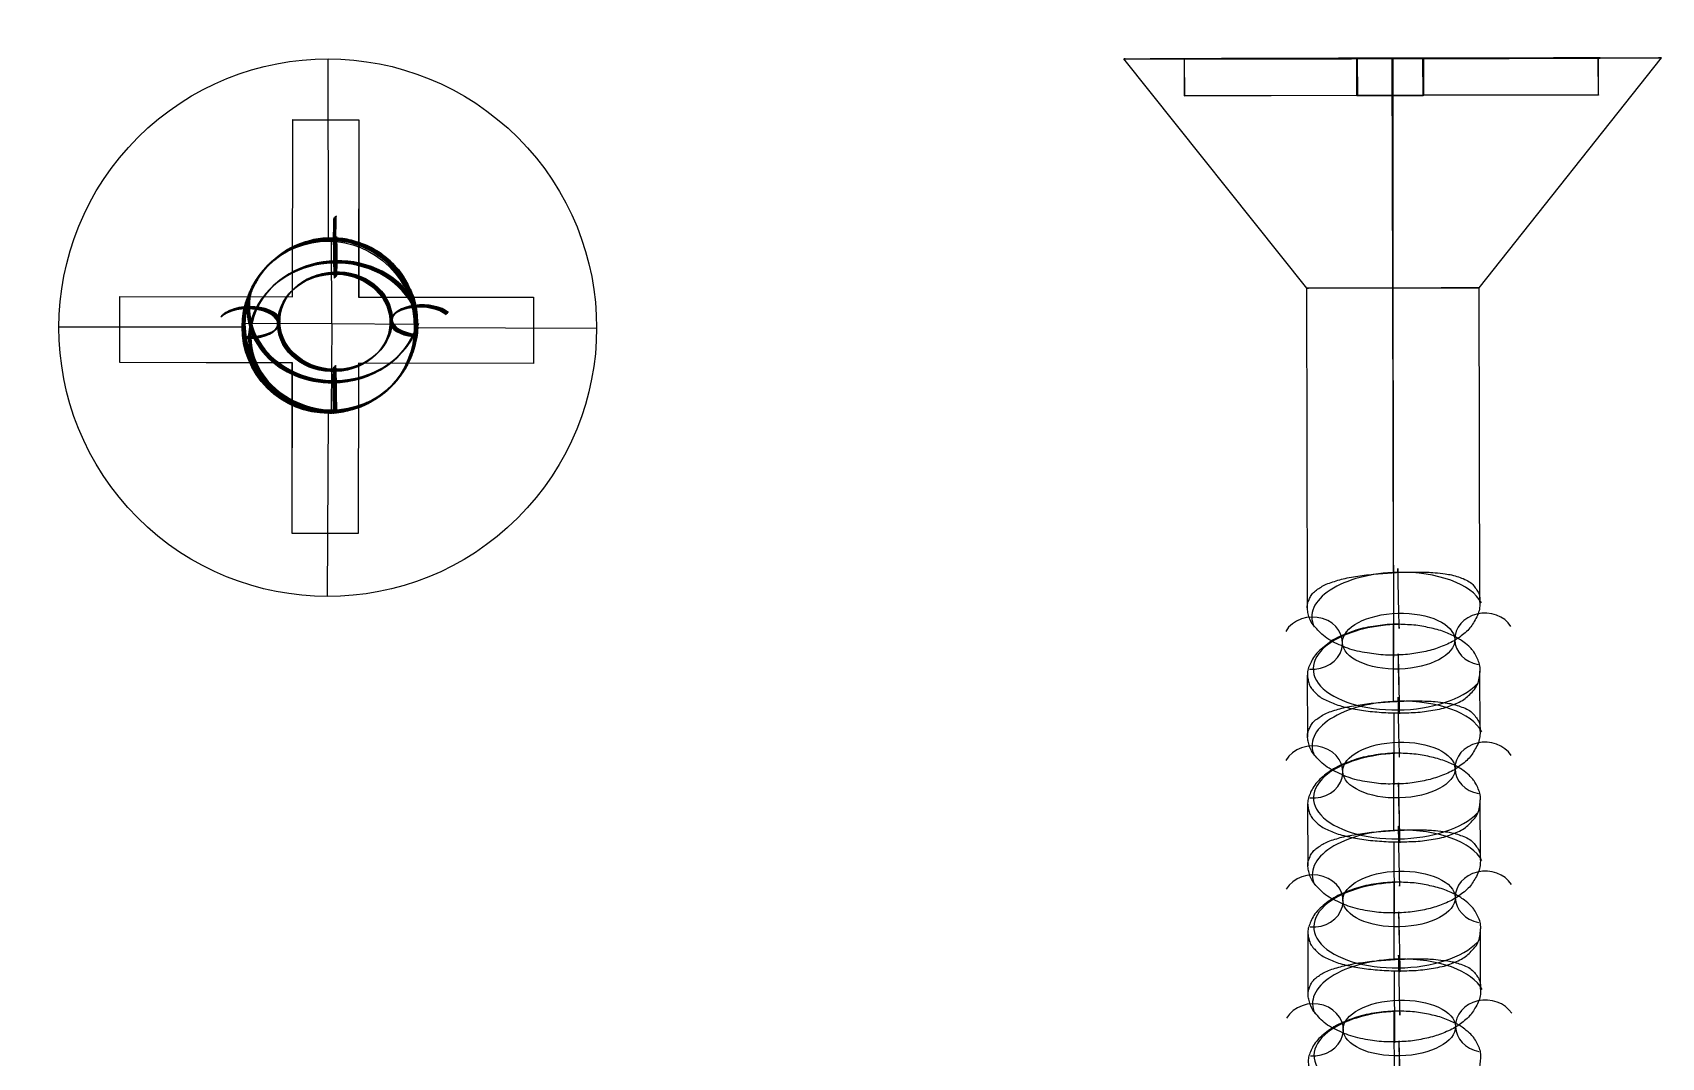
# Model space of a CAD drawing. Extents: x 43 to 924, y 60 to 624.
# Drawn here: x 393.9 to 519.3, y 196.4 to 275.3 of the extents above; entities that cross this region are included whole.
import ezdxf

# ---------------------------------------------------------------- set-up
doc = ezdxf.new("R2010")
doc.units = 0
doc.layers.add('Object2', color=7, linetype='Continuous')

msp = doc.modelspace()

# ---------------------------------------------------------------- linework, layer by layer
at = {"layer": 'Object2'}
for p, q in [((416.7, 259.22), (416.69, 273.24)), ((491.98, 255.6), (477.89, 273.24)), ((495.85, 273.27), (482.57, 273.25)), ((482.57, 273.25), (482.58, 273.26)), ((482.58, 270.4), (482.57, 273.25)), ((482.58, 273.26), (495.86, 273.28)), ((482.59, 270.41), (482.58, 273.26)), ((495.83, 273.25), (495.85, 273.27)), ((500.91, 273.26), (495.83, 273.25)), ((495.83, 270.4), (495.83, 273.25)), ((495.85, 273.27), (495.86, 270.43)), ((495.86, 273.28), (495.89, 273.31)), ((495.87, 270.44), (495.86, 273.28)), ((495.89, 273.31), (500.98, 273.32)), ((495.9, 270.46), (495.89, 273.31)), ((498.6, 255.6), (498.54, 273.24)), ((498.63, 255.63), (498.62, 273.32)), ((500.94, 273.28), (500.91, 273.26)), ((500.92, 270.41), (500.91, 273.26)), ((514.4, 273.31), (500.94, 273.28)), ((500.95, 270.44), (500.94, 273.28)), ((500.95, 273.29), (514.41, 273.32)), ((500.98, 273.32), (500.95, 273.29)), ((500.95, 273.29), (500.96, 270.45)), ((500.98, 270.47), (500.98, 273.32)), ((505.24, 255.63), (519.26, 273.32)), ((514.41, 273.32), (514.4, 273.31)), ((514.41, 270.46), (514.4, 273.31)), ((514.42, 270.47), (514.41, 273.32)), ((495.86, 270.43), (482.58, 270.4)), ((482.58, 270.4), (482.59, 270.41)), ((482.59, 270.41), (495.87, 270.44)), ((495.83, 270.4), (495.86, 270.43)), ((500.92, 270.41), (495.83, 270.4)), ((495.87, 270.44), (495.9, 270.46)), ((495.9, 270.46), (500.98, 270.47)), ((500.95, 270.44), (500.92, 270.41)), ((514.41, 270.46), (500.95, 270.44)), ((500.96, 270.45), (514.42, 270.47)), ((500.98, 270.47), (500.96, 270.45)), ((514.42, 270.47), (514.41, 270.46)), ((413.93, 254.93), (413.96, 268.56)), ((413.94, 254.93), (413.97, 268.57)), ((413.97, 268.57), (413.96, 268.56)), ((413.96, 268.56), (419.05, 268.55)), ((413.97, 268.57), (419.05, 268.56)), ((419.05, 268.55), (419.02, 254.92)), ((419.05, 268.56), (419.03, 254.92)), ((419.05, 268.56), (419.05, 268.55)), ((416.91, 259.44), (416.9, 259.43)), ((416.93, 259.46), (416.92, 259.45)), ((416.97, 252.88), (416.94, 259.47)), ((416.94, 259.47), (416.94, 259.47)), ((416.75, 259.28), (416.7, 259.22)), ((416.77, 259.3), (416.76, 259.29)), ((416.79, 259.32), (416.78, 259.31)), ((416.81, 259.34), (416.8, 259.33)), ((416.83, 259.36), (416.82, 259.35)), ((416.85, 259.38), (416.84, 259.37)), ((416.87, 259.4), (416.86, 259.39)), ((416.89, 259.42), (416.88, 259.41)), ((400.64, 249.87), (400.65, 254.96)), ((400.65, 254.96), (413.93, 254.93)), ((400.66, 254.96), (400.65, 254.96)), ((400.65, 249.88), (400.66, 254.96)), ((400.66, 254.96), (413.94, 254.93)), ((413.94, 254.93), (413.93, 254.93)), ((419.02, 254.92), (432.48, 254.89)), ((419.02, 254.92), (419.03, 254.92)), ((419.03, 254.92), (432.49, 254.9)), ((432.48, 254.89), (432.47, 249.81)), ((432.49, 254.9), (432.48, 254.89)), ((432.49, 254.9), (432.48, 249.81)), ((492.03, 230.98), (491.98, 255.6)), ((498.64, 233.7), (498.6, 255.6)), ((498.68, 227.2), (498.63, 255.63)), ((505.29, 231.43), (505.24, 255.63)), ((410.05, 252.6), (395.96, 252.6)), ((410.1, 252.65), (410.05, 252.6)), ((410.12, 252.67), (410.11, 252.66)), ((410.14, 252.69), (410.13, 252.68)), ((410.16, 252.71), (410.15, 252.7)), ((410.18, 252.73), (410.17, 252.72)), ((410.2, 252.75), (410.19, 252.74)), ((410.22, 252.77), (410.21, 252.76)), ((410.24, 252.79), (410.23, 252.78)), ((410.26, 252.81), (410.25, 252.8)), ((410.28, 252.83), (410.27, 252.82)), ((410.3, 252.85), (410.29, 252.84)), ((416.97, 252.88), (410.3, 252.85)), ((416.97, 252.88), (416.92, 246.21)), ((416.97, 252.88), (423.56, 252.82)), ((423.36, 252.63), (423.31, 252.58)), ((423.31, 252.58), (437.33, 252.51)), ((423.38, 252.65), (423.37, 252.64)), ((423.4, 252.67), (423.39, 252.66)), ((423.42, 252.69), (423.41, 252.68)), ((423.44, 252.71), (423.43, 252.7)), ((423.46, 252.73), (423.45, 252.72)), ((423.48, 252.75), (423.47, 252.74)), ((423.5, 252.77), (423.49, 252.76)), ((423.52, 252.79), (423.51, 252.78)), ((423.54, 252.81), (423.53, 252.8)), ((423.56, 252.82), (423.55, 252.82)), ((400.65, 249.88), (400.64, 249.87)), ((413.92, 249.84), (400.64, 249.87)), ((413.93, 249.85), (400.65, 249.88)), ((413.9, 236.74), (413.93, 249.85)), ((413.9, 236.73), (413.92, 249.84)), ((413.92, 249.84), (413.93, 249.85)), ((419.01, 249.83), (418.98, 236.72)), ((419.02, 249.84), (418.99, 236.73)), ((419.02, 249.84), (419.01, 249.83)), ((432.47, 249.81), (419.01, 249.83)), ((432.48, 249.81), (419.02, 249.84)), ((432.48, 249.81), (432.47, 249.81)), ((416.67, 245.96), (416.61, 231.87)), ((416.71, 246.01), (416.67, 245.96)), ((416.73, 246.03), (416.72, 246.01)), ((416.75, 246.05), (416.74, 246.03)), ((416.77, 246.07), (416.76, 246.05)), ((416.79, 246.09), (416.78, 246.07)), ((416.81, 246.11), (416.8, 246.09)), ((416.83, 246.13), (416.82, 246.11)), ((416.85, 246.15), (416.84, 246.13)), ((416.87, 246.17), (416.86, 246.15)), ((416.89, 246.19), (416.88, 246.17)), ((416.92, 246.21), (416.9, 246.19)), ((413.9, 236.74), (413.9, 236.73)), ((418.99, 236.73), (413.9, 236.74)), ((418.98, 236.72), (413.9, 236.73)), ((418.99, 236.73), (418.98, 236.72)), ((498.66, 223.78), (498.65, 229.79)), ((492.05, 221.06), (492.04, 225.81)), ((505.31, 221.51), (505.3, 226.14)), ((498.7, 217.38), (498.69, 222.95)), ((498.68, 213.85), (498.67, 219.86)), ((492.07, 211.14), (492.06, 215.89)), ((505.33, 211.59), (505.32, 216.22)), ((498.72, 207.46), (498.71, 213.03)), ((498.7, 203.93), (498.69, 209.94)), ((492.09, 201.22), (492.08, 205.97)), ((505.35, 201.67), (505.34, 206.3)), ((498.74, 197.53), (498.73, 203.1)), ((498.72, 194.01), (498.71, 200.02))]:
    msp.add_line(p, q, dxfattribs=at)
for centre, major_axis, ratio in [((416.65, 252.56), (-14.61, 14.64), 0.999996), ((498.58, 273.28), (-20.69, -0.04), 0.002008), ((416.68, 252.59), (-4.68, 4.69), 0.999996), ((416.93, 252.84), (-4.68, 4.69), 0.999996), ((417.25, 253.07), (4.32, 0.21), 0.867828), ((417.27, 253.09), (4.32, 0.21), 0.867828), ((417.29, 253.11), (4.32, 0.21), 0.867828), ((417.11, 252.93), (4.32, 0.21), 0.867828), ((417.13, 252.95), (4.32, 0.21), 0.867828), ((417.15, 252.97), (4.32, 0.21), 0.867828), ((417.17, 252.99), (4.32, 0.21), 0.867828), ((417.19, 253.01), (4.32, 0.21), 0.867828), ((417.21, 253.03), (4.32, 0.21), 0.867828), ((417.23, 253.05), (4.32, 0.21), 0.867828), ((498.61, 255.62), (-6.63, -0.01), 0.002008), ((499.04, 228.44), (4.32, 0.12), 0.496297), ((499.06, 218.52), (4.32, 0.12), 0.496297), ((499.08, 208.6), (4.32, 0.12), 0.496297), ((499.1, 198.67), (4.32, 0.12), 0.496297)]:
    msp.add_ellipse(centre, major_axis=major_axis, ratio=ratio, dxfattribs=at)
for centre, major_axis, ratio, start_param, end_param in [((417.13, 258.68), (0.02, -2.31), 0.021994, 3.109388, 8.168981), ((417.15, 258.7), (0.02, -2.31), 0.021994, 3.109388, 8.168981), ((417.17, 258.72), (0.02, -2.31), 0.021994, 3.109388, 8.168981), ((417.19, 258.74), (0.02, -2.31), 0.021994, 3.109388, 8.168981), ((417.21, 258.76), (0.02, -2.31), 0.021994, 3.109388, 8.168981), ((417.23, 258.78), (0.02, -2.31), 0.021994, 3.109388, 8.168981), ((417.25, 258.8), (0.02, -2.31), 0.021994, 3.109388, 8.168981), ((417.27, 258.82), (0.02, -2.31), 0.021994, 3.109388, 8.168981), ((417.29, 258.84), (0.02, -2.31), 0.021994, 3.109388, 8.168981), ((417.31, 258.86), (0.02, -2.31), 0.021994, 3.109388, 8.168981), ((417.17, 251.78), (6.62, 0.32), 0.867828, 0.407573, 3.82062), ((417.19, 251.8), (6.62, 0.32), 0.867828, 0.407573, 3.82062), ((417.21, 251.82), (6.62, 0.32), 0.867828, 0.407573, 3.82062), ((417.23, 251.84), (6.62, 0.32), 0.867828, 0.407573, 3.82062), ((417.25, 251.86), (6.62, 0.32), 0.867828, 0.407573, 3.82062), ((417.27, 251.88), (6.62, 0.32), 0.867828, 0.407573, 3.82062), ((417.29, 251.9), (6.62, 0.32), 0.867828, 0.407573, 3.82062), ((417.31, 251.92), (6.62, 0.32), 0.867828, 0.407573, 3.82062), ((417.33, 251.94), (6.62, 0.32), 0.867828, 0.407573, 3.82062), ((417.35, 251.96), (6.62, 0.32), 0.867828, 0.407573, 3.82062), ((417.06, 254.07), (6.62, 0.32), 0.867828, 2.866786, 4.668108), ((417.08, 254.09), (6.62, 0.32), 0.867828, 2.866786, 4.668108), ((417.1, 254.11), (6.62, 0.32), 0.867828, 2.866786, 4.668108), ((417.12, 254.13), (6.62, 0.32), 0.867828, 2.866786, 4.668108), ((417.14, 254.15), (6.62, 0.32), 0.867828, 2.866786, 4.668108), ((417.16, 254.17), (6.62, 0.32), 0.867828, 2.866786, 4.668108), ((417.18, 254.19), (6.62, 0.32), 0.867828, 2.866786, 4.668108), ((417.2, 254.21), (6.62, 0.32), 0.867828, 2.866786, 4.668108), ((417.22, 254.23), (6.62, 0.32), 0.867828, 2.866786, 4.668108), ((417.24, 254.25), (6.62, 0.32), 0.867828, 2.866786, 4.668108), ((410.49, 252.86), (2.31, -0.01), 0.496378, 4.616224, 8.962761), ((410.51, 252.88), (2.31, -0.01), 0.496378, 4.616224, 8.962761), ((410.53, 252.9), (2.31, -0.01), 0.496378, 4.616224, 8.962761), ((410.55, 252.92), (2.31, -0.01), 0.496378, 4.616224, 8.962761), ((410.57, 252.94), (2.31, -0.01), 0.496378, 4.616224, 8.962761), ((410.59, 252.96), (2.31, -0.01), 0.496378, 4.616224, 8.962761), ((410.61, 252.98), (2.31, -0.01), 0.496378, 4.616224, 8.962761), ((410.63, 253), (2.31, -0.01), 0.496378, 4.616224, 8.962761), ((410.65, 253.02), (2.31, -0.01), 0.496378, 4.616224, 8.962761), ((410.67, 253.04), (2.31, -0.01), 0.496378, 4.616224, 8.962761), ((423.74, 252.99), (-2.31, 0.01), 0.496378, 3.654287, 7.632422), ((423.76, 253.01), (-2.31, 0.01), 0.496378, 3.654287, 7.632422), ((423.78, 253.03), (-2.31, 0.01), 0.496378, 3.654287, 7.632422), ((423.8, 253.05), (-2.31, 0.01), 0.496378, 3.654287, 7.632422), ((423.82, 253.07), (-2.31, 0.01), 0.496378, 3.654287, 7.632422), ((423.84, 253.09), (-2.31, 0.01), 0.496378, 3.654287, 7.632422), ((423.86, 253.11), (-2.31, 0.01), 0.496378, 3.654287, 7.632422), ((423.88, 253.13), (-2.31, 0.01), 0.496378, 3.654287, 7.632422), ((423.9, 253.15), (-2.31, 0.01), 0.496378, 3.654287, 7.632422), ((423.92, 253.17), (-2.31, 0.01), 0.496378, 3.654287, 7.632422), ((417.06, 254.07), (6.62, 0.32), 0.867828, 4.668108, 5.991476), ((417.08, 254.09), (6.62, 0.32), 0.867828, 4.668108, 5.991476), ((417.1, 254.11), (6.62, 0.32), 0.867828, 4.668108, 5.991476), ((417.12, 254.13), (6.62, 0.32), 0.867828, 4.668108, 5.991476), ((417.14, 254.15), (6.62, 0.32), 0.867828, 4.668108, 5.991476), ((417.16, 254.17), (6.62, 0.32), 0.867828, 4.668108, 5.991476), ((417.18, 254.19), (6.62, 0.32), 0.867828, 4.668108, 5.991476), ((417.2, 254.21), (6.62, 0.32), 0.867828, 4.668108, 5.991476), ((417.22, 254.23), (6.62, 0.32), 0.867828, 4.668108, 5.991476), ((417.24, 254.25), (6.62, 0.32), 0.867828, 4.668108, 5.991476), ((417.1, 247.17), (-0.02, 2.31), 0.021994, 4.222073, 8.417862), ((417.12, 247.19), (-0.02, 2.31), 0.021994, 4.222073, 8.417862), ((417.14, 247.21), (-0.02, 2.31), 0.021994, 4.222073, 8.417862), ((417.16, 247.23), (-0.02, 2.31), 0.021994, 4.222073, 8.417862), ((417.18, 247.25), (-0.02, 2.31), 0.021994, 4.222073, 8.417862), ((417.2, 247.27), (-0.02, 2.31), 0.021994, 4.222073, 8.417862), ((417.22, 247.29), (-0.02, 2.31), 0.021994, 4.222073, 8.417862), ((417.24, 247.31), (-0.02, 2.31), 0.021994, 4.222073, 8.417862), ((417.26, 247.33), (-0.02, 2.31), 0.021994, 4.222073, 8.417862), ((417.28, 247.35), (-0.02, 2.31), 0.021994, 4.222073, 8.417862), ((417.17, 251.78), (6.62, 0.32), 0.867828, 3.82062, 4.668108), ((417.19, 251.8), (6.62, 0.32), 0.867828, 3.82062, 4.668108), ((417.21, 251.82), (6.62, 0.32), 0.867828, 3.82062, 4.668108), ((417.23, 251.84), (6.62, 0.32), 0.867828, 3.82062, 4.668108), ((417.25, 251.86), (6.62, 0.32), 0.867828, 3.82062, 4.668108), ((417.27, 251.88), (6.62, 0.32), 0.867828, 3.82062, 4.668108), ((417.29, 251.9), (6.62, 0.32), 0.867828, 3.82062, 4.668108), ((417.31, 251.92), (6.62, 0.32), 0.867828, 3.82062, 4.668108), ((417.33, 251.94), (6.62, 0.32), 0.867828, 3.82062, 4.668108), ((417.35, 251.96), (6.62, 0.32), 0.867828, 3.82062, 4.668108), ((498.99, 230.44), (6.63, 0.18), 0.496297, 1.559949, 3.361271), ((499.03, 231.73), (0.05, -2.31), 0.009417, 2.577505, 6.773294), ((498.99, 230.44), (6.63, 0.18), 0.496297, 0.236581, 1.559949), ((505.67, 228.59), (-2.31, -0.01), 0.868102, 3.64792, 7.626055), ((492.42, 228.29), (2.31, 0.01), 0.868102, 4.609857, 8.956394), ((499.1, 226.44), (6.63, 0.18), 0.496297, 1.559949, 2.407437), ((499.1, 226.44), (6.63, 0.18), 0.496297, 2.407437, 5.820484), ((499.06, 225.15), (-0.05, 2.31), 0.009417, 2.826386, 7.885979), ((499.05, 221.81), (0.05, -2.31), 0.009417, 2.577505, 6.773294), ((499.01, 220.52), (6.63, 0.18), 0.496297, 1.559949, 3.361271), ((499.01, 220.52), (6.63, 0.18), 0.496297, 0.236581, 1.559949), ((492.44, 218.37), (2.31, 0.01), 0.868102, 4.609857, 8.956394), ((505.69, 218.66), (-2.31, -0.01), 0.868102, 3.64792, 7.626055), ((499.12, 216.52), (6.63, 0.18), 0.496297, 1.559949, 2.407437), ((499.12, 216.52), (6.63, 0.18), 0.496297, 2.407437, 5.820484), ((499.08, 215.23), (-0.05, 2.31), 0.009417, 2.826386, 7.885979), ((499.07, 211.89), (0.05, -2.31), 0.009417, 2.577505, 6.773294), ((499.03, 210.6), (6.63, 0.18), 0.496297, 1.559949, 3.361271), ((499.03, 210.6), (6.63, 0.18), 0.496297, 0.236581, 1.559949), ((492.46, 208.45), (2.31, 0.01), 0.868102, 4.609857, 8.956394), ((505.71, 208.74), (-2.31, -0.01), 0.868102, 3.64792, 7.626055), ((499.14, 206.59), (6.63, 0.18), 0.496297, 1.559949, 2.407437), ((499.14, 206.59), (6.63, 0.18), 0.496297, 2.407437, 5.820484), ((499.1, 205.31), (-0.05, 2.31), 0.009417, 2.826386, 7.885979), ((499.09, 201.97), (0.05, -2.31), 0.009417, 2.577505, 6.773294), ((499.05, 200.68), (6.63, 0.18), 0.496297, 1.559949, 3.361271), ((499.05, 200.68), (6.63, 0.18), 0.496297, 0.236581, 1.559949), ((492.48, 198.53), (2.31, 0.01), 0.868102, 4.609857, 8.956394), ((505.73, 198.82), (-2.31, -0.01), 0.868102, 3.64792, 7.626055), ((499.16, 196.67), (6.63, 0.18), 0.496297, 1.559949, 2.407437), ((499.16, 196.67), (6.63, 0.18), 0.496297, 2.407437, 5.820484), ((499.12, 195.38), (-0.05, 2.31), 0.009417, 2.826386, 7.885979)]:
    msp.add_ellipse(centre, major_axis=major_axis, ratio=ratio, start_param=start_param, end_param=end_param, dxfattribs=at)
for points in [[(422.38, 249.09), (422.77, 249.68), (423.06, 250.33), (423.25, 250.98), (423.45, 251.73), (423.53, 252.5), (423.47, 253.26), (423.41, 254.11), (423.18, 254.98), (422.77, 255.78), (422.46, 256.39), (422.04, 256.98), (421.52, 257.5), (421, 258.01), (420.38, 258.45), (419.7, 258.77), (419.06, 259.07), (418.36, 259.27), (417.66, 259.36), (416.97, 259.44), (416.25, 259.41), (415.57, 259.28), (414.88, 259.14), (414.2, 258.89), (413.6, 258.54), (412.98, 258.19), (412.42, 257.74), (411.95, 257.22), (411.47, 256.7), (411.09, 256.09), (410.81, 255.46), (410.51, 254.8), (410.33, 254.09), (410.26, 253.4), (410.19, 252.63), (410.25, 251.85), (410.44, 251.11), (410.65, 250.31), (411.02, 249.52), (411.52, 248.83), (412.02, 248.15), (412.68, 247.54), (413.44, 247.08), (414.1, 246.68), (414.87, 246.39), (415.66, 246.24), (416.34, 246.12), (417.06, 246.1), (417.75, 246.19), (418.39, 246.28), (419.03, 246.47), (419.6, 246.73), (420.2, 247), (420.75, 247.36), (421.23, 247.78), (421.67, 248.17), (422.06, 248.62), (422.38, 249.09)], [(422.4, 249.11), (422.79, 249.7), (423.08, 250.35), (423.27, 251), (423.47, 251.75), (423.55, 252.52), (423.49, 253.28), (423.43, 254.13), (423.2, 255), (422.79, 255.8), (422.48, 256.41), (422.06, 257), (421.54, 257.52), (421.02, 258.03), (420.4, 258.47), (419.72, 258.79), (419.08, 259.09), (418.38, 259.29), (417.68, 259.38), (416.99, 259.46), (416.27, 259.43), (415.59, 259.3), (414.9, 259.16), (414.22, 258.91), (413.62, 258.56), (413, 258.21), (412.44, 257.76), (411.97, 257.24), (411.49, 256.72), (411.11, 256.11), (410.83, 255.48), (410.53, 254.82), (410.35, 254.11), (410.28, 253.42), (410.21, 252.65), (410.27, 251.87), (410.46, 251.13), (410.67, 250.33), (411.04, 249.54), (411.54, 248.85), (412.04, 248.17), (412.7, 247.56), (413.46, 247.1), (414.12, 246.7), (414.89, 246.41), (415.68, 246.26), (416.36, 246.14), (417.08, 246.12), (417.77, 246.21), (418.41, 246.3), (419.05, 246.49), (419.62, 246.75), (420.22, 247.02), (420.77, 247.38), (421.25, 247.8), (421.69, 248.19), (422.08, 248.64), (422.4, 249.11)], [(420.47, 247.22), (419.88, 246.84), (419.22, 246.55), (418.53, 246.37), (417.84, 246.2), (417.12, 246.13), (416.41, 246.18), (415.69, 246.24), (414.96, 246.41), (414.3, 246.69), (413.63, 246.98), (413, 247.38), (412.47, 247.86), (411.93, 248.34), (411.47, 248.91), (411.13, 249.52), (410.77, 250.14), (410.53, 250.82), (410.39, 251.49), (410.25, 252.22), (410.23, 252.95), (410.32, 253.66), (410.43, 254.46), (410.68, 255.24), (411.06, 255.95), (411.46, 256.7), (412.03, 257.39), (412.72, 257.96), (413.34, 258.45), (414.07, 258.86), (414.86, 259.12), (415.53, 259.33), (416.26, 259.44), (416.97, 259.44), (417.63, 259.43), (418.29, 259.32), (418.91, 259.13), (419.53, 258.93), (420.11, 258.64), (420.63, 258.28), (421.18, 257.91), (421.67, 257.45), (422.07, 256.95), (422.51, 256.41), (422.85, 255.8), (423.09, 255.17), (423.36, 254.45), (423.51, 253.69), (423.52, 252.91), (423.53, 252.18), (423.42, 251.42), (423.17, 250.68), (422.92, 249.93), (422.51, 249.19), (421.98, 248.55), (421.55, 248.04), (421.04, 247.58), (420.47, 247.22)], [(422.42, 249.13), (422.81, 249.72), (423.1, 250.37), (423.29, 251.02), (423.49, 251.77), (423.57, 252.54), (423.51, 253.3), (423.45, 254.15), (423.22, 255.02), (422.81, 255.82), (422.5, 256.43), (422.08, 257.02), (421.56, 257.53), (421.04, 258.05), (420.42, 258.49), (419.74, 258.81), (419.1, 259.11), (418.4, 259.31), (417.7, 259.4), (417.01, 259.48), (416.29, 259.45), (415.61, 259.32), (414.92, 259.18), (414.24, 258.93), (413.64, 258.58), (413.02, 258.23), (412.46, 257.78), (411.99, 257.26), (411.51, 256.74), (411.13, 256.13), (410.85, 255.5), (410.55, 254.84), (410.37, 254.13), (410.3, 253.44), (410.23, 252.67), (410.29, 251.89), (410.48, 251.15), (410.69, 250.35), (411.06, 249.56), (411.56, 248.87), (412.06, 248.19), (412.72, 247.58), (413.48, 247.12), (414.14, 246.72), (414.91, 246.43), (415.7, 246.28), (416.38, 246.16), (417.1, 246.14), (417.79, 246.23), (418.43, 246.32), (419.07, 246.51), (419.64, 246.77), (420.24, 247.04), (420.79, 247.4), (421.27, 247.82), (421.71, 248.21), (422.1, 248.66), (422.42, 249.13)], [(420.49, 247.24), (419.9, 246.86), (419.24, 246.57), (418.55, 246.39), (417.86, 246.22), (417.14, 246.15), (416.43, 246.2), (415.71, 246.26), (414.98, 246.43), (414.32, 246.71), (413.65, 247), (413.02, 247.4), (412.49, 247.88), (411.95, 248.36), (411.49, 248.93), (411.15, 249.54), (410.79, 250.16), (410.55, 250.84), (410.41, 251.51), (410.27, 252.24), (410.25, 252.97), (410.34, 253.68), (410.45, 254.48), (410.7, 255.26), (411.08, 255.97), (411.48, 256.72), (412.05, 257.41), (412.74, 257.98), (413.36, 258.47), (414.09, 258.88), (414.88, 259.14), (415.55, 259.35), (416.28, 259.46), (416.99, 259.46), (417.65, 259.45), (418.31, 259.34), (418.93, 259.15), (419.55, 258.95), (420.13, 258.66), (420.65, 258.3), (421.2, 257.93), (421.69, 257.47), (422.09, 256.97), (422.53, 256.43), (422.87, 255.82), (423.11, 255.19), (423.38, 254.47), (423.53, 253.71), (423.54, 252.93), (423.55, 252.2), (423.44, 251.44), (423.19, 250.7), (422.94, 249.95), (422.53, 249.21), (422, 248.57), (421.57, 248.06), (421.06, 247.6), (420.49, 247.24)], [(422.44, 249.15), (422.83, 249.74), (423.12, 250.39), (423.31, 251.04), (423.51, 251.79), (423.59, 252.56), (423.53, 253.32), (423.47, 254.17), (423.24, 255.04), (422.83, 255.84), (422.52, 256.45), (422.1, 257.04), (421.58, 257.55), (421.06, 258.07), (420.44, 258.51), (419.76, 258.83), (419.12, 259.13), (418.42, 259.33), (417.72, 259.42), (417.03, 259.5), (416.31, 259.47), (415.63, 259.34), (414.94, 259.2), (414.26, 258.95), (413.66, 258.6), (413.04, 258.25), (412.48, 257.8), (412.01, 257.28), (411.53, 256.76), (411.15, 256.15), (410.87, 255.52), (410.57, 254.86), (410.39, 254.15), (410.32, 253.46), (410.25, 252.69), (410.31, 251.91), (410.5, 251.17), (410.71, 250.37), (411.08, 249.58), (411.58, 248.89), (412.08, 248.21), (412.74, 247.6), (413.5, 247.14), (414.16, 246.74), (414.93, 246.45), (415.72, 246.3), (416.4, 246.18), (417.12, 246.16), (417.81, 246.25), (418.45, 246.34), (419.09, 246.53), (419.66, 246.79), (420.26, 247.06), (420.81, 247.42), (421.29, 247.84), (421.73, 248.23), (422.12, 248.68), (422.44, 249.15)], [(420.31, 247.06), (419.72, 246.68), (419.06, 246.39), (418.37, 246.21), (417.68, 246.04), (416.96, 245.97), (416.25, 246.02), (415.53, 246.08), (414.8, 246.25), (414.14, 246.53), (413.47, 246.82), (412.84, 247.22), (412.31, 247.7), (411.77, 248.18), (411.31, 248.75), (410.97, 249.36), (410.61, 249.98), (410.37, 250.66), (410.23, 251.33), (410.09, 252.06), (410.07, 252.79), (410.16, 253.5), (410.27, 254.3), (410.52, 255.08), (410.9, 255.79), (411.3, 256.54), (411.87, 257.23), (412.56, 257.8), (413.18, 258.29), (413.91, 258.7), (414.7, 258.96), (415.37, 259.17), (416.1, 259.28), (416.81, 259.28), (417.47, 259.27), (418.13, 259.16), (418.75, 258.97), (419.37, 258.77), (419.95, 258.48), (420.47, 258.12), (421.02, 257.75), (421.51, 257.29), (421.91, 256.79), (422.35, 256.25), (422.69, 255.64), (422.93, 255.01), (423.2, 254.29), (423.35, 253.53), (423.36, 252.75), (423.37, 252.02), (423.26, 251.26), (423.01, 250.52), (422.76, 249.77), (422.35, 249.03), (421.82, 248.39), (421.39, 247.88), (420.88, 247.42), (420.31, 247.06)], [(422.26, 248.97), (422.65, 249.56), (422.94, 250.21), (423.13, 250.87), (423.33, 251.61), (423.41, 252.38), (423.35, 253.14), (423.29, 253.99), (423.06, 254.86), (422.65, 255.66), (422.34, 256.27), (421.92, 256.86), (421.4, 257.38), (420.88, 257.89), (420.26, 258.33), (419.58, 258.65), (418.94, 258.95), (418.24, 259.15), (417.54, 259.24), (416.85, 259.32), (416.13, 259.29), (415.45, 259.16), (414.76, 259.02), (414.08, 258.77), (413.48, 258.42), (412.86, 258.07), (412.3, 257.62), (411.83, 257.11), (411.35, 256.58), (410.97, 255.97), (410.69, 255.34), (410.39, 254.68), (410.21, 253.97), (410.14, 253.28), (410.07, 252.51), (410.13, 251.73), (410.32, 250.99), (410.53, 250.19), (410.9, 249.4), (411.4, 248.71), (411.9, 248.03), (412.56, 247.42), (413.32, 246.96), (413.98, 246.56), (414.75, 246.27), (415.54, 246.12), (416.22, 246), (416.94, 245.98), (417.63, 246.07), (418.27, 246.16), (418.91, 246.35), (419.48, 246.61), (420.08, 246.88), (420.63, 247.24), (421.11, 247.66), (421.55, 248.05), (421.94, 248.5), (422.26, 248.97)], [(420.33, 247.08), (419.74, 246.7), (419.08, 246.41), (418.39, 246.23), (417.7, 246.06), (416.98, 245.99), (416.27, 246.04), (415.55, 246.1), (414.82, 246.27), (414.16, 246.55), (413.49, 246.84), (412.86, 247.24), (412.33, 247.72), (411.79, 248.2), (411.33, 248.77), (410.99, 249.38), (410.63, 250), (410.39, 250.68), (410.25, 251.35), (410.11, 252.08), (410.09, 252.81), (410.18, 253.52), (410.29, 254.32), (410.54, 255.1), (410.92, 255.81), (411.32, 256.56), (411.89, 257.25), (412.58, 257.82), (413.2, 258.31), (413.93, 258.72), (414.72, 258.98), (415.39, 259.19), (416.12, 259.3), (416.83, 259.3), (417.49, 259.29), (418.15, 259.18), (418.77, 258.99), (419.39, 258.79), (419.97, 258.5), (420.49, 258.14), (421.04, 257.77), (421.53, 257.31), (421.93, 256.81), (422.37, 256.27), (422.71, 255.66), (422.95, 255.03), (423.22, 254.31), (423.37, 253.55), (423.38, 252.77), (423.39, 252.04), (423.28, 251.28), (423.03, 250.54), (422.78, 249.79), (422.37, 249.05), (421.84, 248.41), (421.41, 247.9), (420.9, 247.44), (420.33, 247.08)], [(422.28, 248.99), (422.67, 249.58), (422.96, 250.23), (423.15, 250.89), (423.35, 251.63), (423.43, 252.4), (423.37, 253.16), (423.31, 254.01), (423.08, 254.88), (422.67, 255.68), (422.36, 256.29), (421.94, 256.88), (421.42, 257.4), (420.9, 257.91), (420.28, 258.35), (419.6, 258.67), (418.96, 258.97), (418.26, 259.17), (417.56, 259.26), (416.87, 259.34), (416.15, 259.31), (415.47, 259.18), (414.78, 259.04), (414.1, 258.79), (413.5, 258.44), (412.88, 258.09), (412.32, 257.64), (411.85, 257.13), (411.37, 256.6), (410.99, 255.99), (410.71, 255.36), (410.41, 254.7), (410.23, 253.99), (410.16, 253.3), (410.09, 252.53), (410.15, 251.75), (410.34, 251.01), (410.55, 250.21), (410.92, 249.42), (411.42, 248.73), (411.92, 248.05), (412.58, 247.44), (413.34, 246.98), (414, 246.58), (414.77, 246.29), (415.56, 246.14), (416.24, 246.02), (416.96, 246), (417.65, 246.09), (418.29, 246.18), (418.93, 246.37), (419.5, 246.63), (420.1, 246.9), (420.65, 247.26), (421.13, 247.68), (421.57, 248.07), (421.96, 248.52), (422.28, 248.99)], [(420.35, 247.1), (419.76, 246.72), (419.1, 246.43), (418.41, 246.25), (417.72, 246.08), (417, 246.01), (416.29, 246.06), (415.57, 246.12), (414.84, 246.29), (414.18, 246.57), (413.51, 246.86), (412.88, 247.26), (412.35, 247.74), (411.81, 248.22), (411.35, 248.79), (411.01, 249.4), (410.65, 250.02), (410.41, 250.7), (410.27, 251.37), (410.13, 252.1), (410.11, 252.83), (410.2, 253.54), (410.31, 254.34), (410.56, 255.12), (410.94, 255.83), (411.34, 256.58), (411.91, 257.27), (412.6, 257.84), (413.22, 258.33), (413.95, 258.74), (414.74, 259), (415.41, 259.21), (416.14, 259.32), (416.85, 259.32), (417.51, 259.31), (418.17, 259.2), (418.79, 259.01), (419.41, 258.81), (419.99, 258.52), (420.51, 258.16), (421.06, 257.79), (421.55, 257.33), (421.95, 256.83), (422.39, 256.29), (422.73, 255.68), (422.97, 255.05), (423.24, 254.33), (423.39, 253.57), (423.4, 252.79), (423.41, 252.06), (423.3, 251.3), (423.05, 250.56), (422.8, 249.81), (422.39, 249.07), (421.86, 248.43), (421.43, 247.92), (420.92, 247.46), (420.35, 247.1)], [(422.3, 249.01), (422.69, 249.6), (422.98, 250.25), (423.17, 250.91), (423.37, 251.65), (423.45, 252.42), (423.39, 253.18), (423.33, 254.03), (423.1, 254.9), (422.69, 255.7), (422.38, 256.31), (421.96, 256.9), (421.44, 257.42), (420.92, 257.93), (420.3, 258.37), (419.62, 258.69), (418.98, 258.99), (418.28, 259.19), (417.58, 259.28), (416.89, 259.36), (416.17, 259.33), (415.49, 259.2), (414.8, 259.06), (414.12, 258.81), (413.52, 258.46), (412.9, 258.11), (412.34, 257.66), (411.87, 257.15), (411.39, 256.62), (411.01, 256.01), (410.73, 255.38), (410.43, 254.72), (410.25, 254.01), (410.18, 253.32), (410.11, 252.55), (410.17, 251.77), (410.36, 251.03), (410.57, 250.23), (410.94, 249.44), (411.44, 248.75), (411.94, 248.07), (412.6, 247.46), (413.36, 247), (414.02, 246.6), (414.79, 246.31), (415.58, 246.16), (416.26, 246.04), (416.98, 246.02), (417.67, 246.11), (418.31, 246.2), (418.95, 246.39), (419.52, 246.65), (420.12, 246.92), (420.67, 247.28), (421.15, 247.7), (421.59, 248.09), (421.98, 248.54), (422.3, 249.01)], [(420.37, 247.12), (419.78, 246.74), (419.12, 246.45), (418.43, 246.27), (417.74, 246.1), (417.02, 246.03), (416.31, 246.08), (415.59, 246.14), (414.86, 246.31), (414.2, 246.59), (413.53, 246.88), (412.9, 247.28), (412.37, 247.76), (411.83, 248.24), (411.37, 248.81), (411.03, 249.42), (410.67, 250.04), (410.43, 250.72), (410.29, 251.39), (410.15, 252.12), (410.13, 252.85), (410.22, 253.56), (410.33, 254.36), (410.58, 255.14), (410.96, 255.85), (411.36, 256.6), (411.93, 257.29), (412.62, 257.86), (413.24, 258.35), (413.97, 258.76), (414.76, 259.02), (415.43, 259.23), (416.16, 259.34), (416.87, 259.34), (417.53, 259.33), (418.19, 259.22), (418.81, 259.03), (419.43, 258.83), (420.01, 258.54), (420.53, 258.18), (421.08, 257.81), (421.57, 257.35), (421.97, 256.85), (422.41, 256.31), (422.75, 255.7), (422.99, 255.07), (423.26, 254.35), (423.41, 253.59), (423.42, 252.81), (423.43, 252.08), (423.32, 251.32), (423.07, 250.58), (422.82, 249.83), (422.41, 249.09), (421.88, 248.45), (421.45, 247.94), (420.94, 247.48), (420.37, 247.12)], [(422.32, 249.03), (422.71, 249.62), (423, 250.27), (423.19, 250.93), (423.39, 251.67), (423.47, 252.44), (423.41, 253.2), (423.35, 254.05), (423.12, 254.92), (422.71, 255.72), (422.4, 256.33), (421.98, 256.92), (421.46, 257.44), (420.94, 257.95), (420.32, 258.39), (419.64, 258.71), (419, 259.01), (418.3, 259.21), (417.6, 259.3), (416.91, 259.38), (416.19, 259.35), (415.51, 259.22), (414.82, 259.08), (414.14, 258.83), (413.54, 258.48), (412.92, 258.13), (412.36, 257.68), (411.89, 257.17), (411.41, 256.64), (411.03, 256.03), (410.75, 255.4), (410.45, 254.74), (410.27, 254.03), (410.2, 253.34), (410.13, 252.57), (410.19, 251.79), (410.38, 251.05), (410.59, 250.25), (410.96, 249.46), (411.46, 248.77), (411.96, 248.09), (412.62, 247.48), (413.38, 247.02), (414.04, 246.62), (414.81, 246.33), (415.6, 246.18), (416.28, 246.06), (417, 246.04), (417.69, 246.13), (418.33, 246.22), (418.97, 246.41), (419.54, 246.67), (420.14, 246.94), (420.69, 247.3), (421.17, 247.72), (421.61, 248.11), (422, 248.56), (422.32, 249.03)], [(420.39, 247.14), (419.8, 246.76), (419.14, 246.47), (418.45, 246.29), (417.76, 246.12), (417.04, 246.05), (416.33, 246.1), (415.61, 246.16), (414.88, 246.33), (414.22, 246.61), (413.55, 246.9), (412.92, 247.3), (412.39, 247.78), (411.85, 248.26), (411.39, 248.83), (411.05, 249.44), (410.69, 250.06), (410.45, 250.74), (410.31, 251.41), (410.17, 252.14), (410.15, 252.87), (410.24, 253.58), (410.35, 254.38), (410.6, 255.16), (410.98, 255.87), (411.38, 256.62), (411.95, 257.31), (412.64, 257.88), (413.26, 258.37), (413.99, 258.78), (414.78, 259.04), (415.45, 259.25), (416.18, 259.36), (416.89, 259.36), (417.55, 259.35), (418.21, 259.24), (418.83, 259.05), (419.45, 258.85), (420.03, 258.56), (420.55, 258.2), (421.1, 257.83), (421.59, 257.37), (421.99, 256.87), (422.43, 256.33), (422.77, 255.72), (423.01, 255.09), (423.28, 254.37), (423.43, 253.61), (423.44, 252.83), (423.45, 252.1), (423.34, 251.34), (423.09, 250.6), (422.84, 249.85), (422.43, 249.11), (421.9, 248.47), (421.47, 247.96), (420.96, 247.5), (420.39, 247.14)], [(422.34, 249.05), (422.73, 249.64), (423.02, 250.29), (423.21, 250.95), (423.41, 251.69), (423.49, 252.46), (423.43, 253.22), (423.37, 254.07), (423.14, 254.94), (422.73, 255.74), (422.42, 256.35), (422, 256.94), (421.48, 257.46), (420.96, 257.97), (420.34, 258.41), (419.66, 258.73), (419.02, 259.03), (418.32, 259.23), (417.62, 259.32), (416.93, 259.4), (416.21, 259.37), (415.53, 259.24), (414.84, 259.1), (414.16, 258.85), (413.56, 258.5), (412.94, 258.15), (412.38, 257.7), (411.91, 257.19), (411.43, 256.66), (411.05, 256.05), (410.77, 255.42), (410.47, 254.76), (410.29, 254.05), (410.22, 253.36), (410.15, 252.59), (410.21, 251.81), (410.4, 251.07), (410.61, 250.27), (410.98, 249.48), (411.48, 248.79), (411.98, 248.11), (412.64, 247.5), (413.4, 247.04), (414.06, 246.64), (414.83, 246.35), (415.62, 246.2), (416.3, 246.08), (417.02, 246.06), (417.71, 246.15), (418.35, 246.24), (418.99, 246.43), (419.56, 246.69), (420.16, 246.96), (420.71, 247.32), (421.19, 247.74), (421.63, 248.13), (422.02, 248.58), (422.34, 249.05)], [(420.41, 247.16), (419.82, 246.78), (419.16, 246.49), (418.47, 246.31), (417.78, 246.14), (417.06, 246.07), (416.35, 246.12), (415.63, 246.18), (414.9, 246.35), (414.24, 246.63), (413.57, 246.92), (412.94, 247.32), (412.41, 247.8), (411.87, 248.28), (411.41, 248.85), (411.07, 249.46), (410.71, 250.08), (410.47, 250.76), (410.33, 251.43), (410.19, 252.16), (410.17, 252.89), (410.26, 253.6), (410.37, 254.4), (410.62, 255.18), (411, 255.89), (411.4, 256.64), (411.97, 257.33), (412.66, 257.9), (413.28, 258.39), (414.01, 258.8), (414.8, 259.06), (415.47, 259.27), (416.2, 259.38), (416.91, 259.38), (417.57, 259.37), (418.23, 259.26), (418.85, 259.07), (419.47, 258.87), (420.05, 258.58), (420.57, 258.22), (421.12, 257.85), (421.61, 257.39), (422.01, 256.89), (422.45, 256.35), (422.79, 255.74), (423.03, 255.11), (423.3, 254.39), (423.45, 253.63), (423.46, 252.85), (423.47, 252.12), (423.36, 251.36), (423.11, 250.62), (422.86, 249.87), (422.45, 249.13), (421.92, 248.49), (421.49, 247.98), (420.98, 247.52), (420.41, 247.16)], [(422.36, 249.07), (422.75, 249.66), (423.04, 250.31), (423.23, 250.97), (423.43, 251.71), (423.51, 252.48), (423.45, 253.24), (423.39, 254.09), (423.16, 254.96), (422.75, 255.76), (422.44, 256.37), (422.02, 256.96), (421.5, 257.48), (420.98, 257.99), (420.36, 258.43), (419.68, 258.75), (419.04, 259.05), (418.34, 259.25), (417.64, 259.34), (416.95, 259.42), (416.23, 259.39), (415.55, 259.26), (414.86, 259.12), (414.18, 258.87), (413.58, 258.52), (412.96, 258.17), (412.4, 257.72), (411.93, 257.2), (411.45, 256.68), (411.07, 256.07), (410.79, 255.44), (410.49, 254.78), (410.31, 254.07), (410.24, 253.38), (410.17, 252.61), (410.23, 251.83), (410.42, 251.09), (410.63, 250.29), (411, 249.5), (411.5, 248.81), (412, 248.13), (412.66, 247.52), (413.42, 247.06), (414.08, 246.66), (414.85, 246.37), (415.64, 246.22), (416.32, 246.1), (417.04, 246.08), (417.73, 246.17), (418.37, 246.26), (419.01, 246.45), (419.58, 246.71), (420.18, 246.98), (420.73, 247.34), (421.21, 247.76), (421.65, 248.15), (422.04, 248.6), (422.36, 249.07)], [(420.43, 247.18), (419.84, 246.8), (419.18, 246.51), (418.49, 246.33), (417.8, 246.16), (417.08, 246.09), (416.37, 246.14), (415.65, 246.2), (414.92, 246.37), (414.26, 246.65), (413.59, 246.94), (412.96, 247.34), (412.43, 247.82), (411.89, 248.3), (411.43, 248.87), (411.09, 249.48), (410.73, 250.1), (410.49, 250.78), (410.35, 251.45), (410.21, 252.18), (410.19, 252.91), (410.28, 253.62), (410.39, 254.42), (410.64, 255.2), (411.02, 255.91), (411.42, 256.66), (411.99, 257.35), (412.68, 257.92), (413.3, 258.41), (414.03, 258.82), (414.82, 259.08), (415.49, 259.29), (416.22, 259.4), (416.93, 259.4), (417.59, 259.39), (418.25, 259.28), (418.87, 259.09), (419.49, 258.89), (420.07, 258.6), (420.59, 258.24), (421.14, 257.87), (421.63, 257.41), (422.03, 256.91), (422.47, 256.37), (422.81, 255.76), (423.05, 255.13), (423.32, 254.41), (423.47, 253.65), (423.48, 252.87), (423.49, 252.14), (423.38, 251.38), (423.13, 250.64), (422.88, 249.89), (422.47, 249.15), (421.94, 248.51), (421.51, 248), (421, 247.54), (420.43, 247.18)], [(420.45, 247.2), (419.86, 246.82), (419.2, 246.53), (418.51, 246.35), (417.82, 246.18), (417.1, 246.11), (416.39, 246.16), (415.67, 246.22), (414.94, 246.39), (414.28, 246.67), (413.61, 246.96), (412.98, 247.36), (412.45, 247.84), (411.91, 248.32), (411.45, 248.89), (411.11, 249.5), (410.75, 250.12), (410.51, 250.8), (410.37, 251.47), (410.23, 252.2), (410.21, 252.93), (410.3, 253.64), (410.41, 254.44), (410.66, 255.22), (411.04, 255.93), (411.44, 256.68), (412.01, 257.37), (412.7, 257.94), (413.32, 258.43), (414.05, 258.84), (414.84, 259.1), (415.51, 259.31), (416.24, 259.42), (416.95, 259.42), (417.61, 259.41), (418.27, 259.3), (418.89, 259.11), (419.51, 258.91), (420.09, 258.62), (420.61, 258.26), (421.16, 257.89), (421.65, 257.43), (422.05, 256.93), (422.49, 256.39), (422.83, 255.78), (423.07, 255.15), (423.34, 254.43), (423.49, 253.67), (423.5, 252.89), (423.51, 252.16), (423.4, 251.4), (423.15, 250.66), (422.9, 249.91), (422.49, 249.17), (421.96, 248.53), (421.53, 248.02), (421.02, 247.56), (420.45, 247.2)], [(502.24, 233.67), (501.65, 233.73), (500.99, 233.76), (500.3, 233.76), (499.61, 233.76), (498.89, 233.73), (498.18, 233.68), (497.46, 233.63), (496.73, 233.56), (496.07, 233.46), (495.4, 233.36), (494.77, 233.24), (494.24, 233.08), (493.7, 232.92), (493.24, 232.72), (492.9, 232.49), (492.54, 232.25), (492.3, 231.96), (492.16, 231.65), (492.02, 231.31), (492, 230.94), (492.09, 230.56), (492.19, 230.13), (492.45, 229.69), (492.83, 229.29), (493.23, 228.86), (493.8, 228.47), (494.49, 228.16), (495.11, 227.88), (495.84, 227.66), (496.63, 227.53), (497.3, 227.42), (498.03, 227.36), (498.74, 227.37), (499.4, 227.38), (500.06, 227.45), (500.68, 227.56), (501.3, 227.68), (501.88, 227.84), (502.4, 228.05), (502.95, 228.27), (503.44, 228.53), (503.84, 228.83), (504.28, 229.17), (504.62, 229.55), (504.85, 229.95), (505.13, 230.41), (505.28, 230.91), (505.29, 231.37), (505.3, 231.8), (505.19, 232.21), (504.94, 232.54), (504.69, 232.88), (504.28, 233.15), (503.75, 233.35), (503.32, 233.5), (502.81, 233.6), (502.24, 233.67)], [(504.19, 228.26), (504.58, 227.94), (504.87, 227.58), (505.05, 227.2), (505.26, 226.77), (505.34, 226.3), (505.28, 225.85), (505.22, 225.34), (504.99, 224.83), (504.58, 224.41), (504.27, 224.09), (503.85, 223.8), (503.33, 223.59), (502.81, 223.37), (502.19, 223.2), (501.51, 223.09), (500.87, 222.99), (500.17, 222.94), (499.47, 222.92), (498.78, 222.91), (498.06, 222.93), (497.38, 222.99), (496.69, 223.04), (496.01, 223.14), (495.41, 223.26), (494.79, 223.39), (494.23, 223.56), (493.76, 223.76), (493.28, 223.96), (492.9, 224.21), (492.62, 224.49), (492.32, 224.79), (492.14, 225.13), (492.07, 225.49), (492, 225.88), (492.06, 226.3), (492.25, 226.72), (492.46, 227.17), (492.83, 227.63), (493.33, 228.04), (493.83, 228.44), (494.49, 228.81), (495.25, 229.09), (495.91, 229.34), (496.68, 229.53), (497.47, 229.63), (498.15, 229.72), (498.87, 229.75), (499.56, 229.71), (500.2, 229.68), (500.84, 229.6), (501.41, 229.47), (502.01, 229.34), (502.56, 229.16), (503.04, 228.94), (503.48, 228.74), (503.87, 228.51), (504.19, 228.26)], [(502.26, 223.74), (501.67, 223.81), (501.01, 223.84), (500.32, 223.84), (499.63, 223.84), (498.91, 223.81), (498.2, 223.76), (497.48, 223.71), (496.75, 223.64), (496.09, 223.54), (495.42, 223.44), (494.79, 223.32), (494.26, 223.16), (493.72, 223), (493.26, 222.8), (492.92, 222.56), (492.56, 222.32), (492.32, 222.04), (492.18, 221.73), (492.04, 221.39), (492.02, 221.02), (492.11, 220.64), (492.21, 220.21), (492.47, 219.77), (492.85, 219.37), (493.25, 218.94), (493.82, 218.55), (494.51, 218.24), (495.13, 217.96), (495.86, 217.74), (496.65, 217.61), (497.32, 217.49), (498.05, 217.44), (498.76, 217.45), (499.42, 217.46), (500.08, 217.53), (500.7, 217.64), (501.32, 217.76), (501.9, 217.92), (502.42, 218.13), (502.97, 218.34), (503.46, 218.61), (503.86, 218.91), (504.3, 219.25), (504.64, 219.63), (504.87, 220.03), (505.15, 220.49), (505.3, 220.99), (505.31, 221.44), (505.32, 221.88), (505.21, 222.29), (504.96, 222.62), (504.71, 222.96), (504.3, 223.23), (503.77, 223.42), (503.34, 223.57), (502.83, 223.68), (502.26, 223.74)], [(504.21, 218.34), (504.6, 218.02), (504.89, 217.66), (505.07, 217.28), (505.28, 216.85), (505.36, 216.38), (505.3, 215.92), (505.24, 215.41), (505.01, 214.91), (504.6, 214.49), (504.29, 214.16), (503.87, 213.88), (503.35, 213.66), (502.83, 213.44), (502.21, 213.28), (501.53, 213.17), (500.89, 213.07), (500.19, 213.02), (499.49, 213), (498.8, 212.99), (498.08, 213.01), (497.4, 213.07), (496.71, 213.12), (496.03, 213.21), (495.43, 213.34), (494.81, 213.47), (494.25, 213.63), (493.78, 213.83), (493.3, 214.04), (492.92, 214.29), (492.64, 214.57), (492.34, 214.87), (492.16, 215.21), (492.09, 215.56), (492.02, 215.96), (492.08, 216.38), (492.27, 216.8), (492.48, 217.25), (492.85, 217.71), (493.35, 218.12), (493.85, 218.52), (494.51, 218.88), (495.27, 219.17), (495.93, 219.41), (496.7, 219.6), (497.49, 219.71), (498.17, 219.8), (498.89, 219.83), (499.58, 219.79), (500.22, 219.76), (500.86, 219.67), (501.43, 219.55), (502.03, 219.41), (502.58, 219.23), (503.06, 219.02), (503.5, 218.82), (503.89, 218.59), (504.21, 218.34)], [(502.28, 213.82), (501.69, 213.89), (501.03, 213.92), (500.34, 213.92), (499.65, 213.91), (498.93, 213.89), (498.22, 213.84), (497.5, 213.79), (496.77, 213.71), (496.11, 213.62), (495.44, 213.52), (494.81, 213.4), (494.28, 213.24), (493.74, 213.08), (493.28, 212.88), (492.94, 212.64), (492.58, 212.4), (492.34, 212.12), (492.2, 211.8), (492.06, 211.47), (492.04, 211.09), (492.13, 210.71), (492.23, 210.29), (492.49, 209.85), (492.87, 209.44), (493.27, 209.02), (493.84, 208.63), (494.53, 208.31), (495.15, 208.04), (495.88, 207.82), (496.67, 207.69), (497.34, 207.57), (498.07, 207.52), (498.78, 207.53), (499.44, 207.54), (500.1, 207.61), (500.72, 207.72), (501.34, 207.83), (501.92, 208), (502.44, 208.2), (502.99, 208.42), (503.48, 208.69), (503.88, 208.99), (504.32, 209.32), (504.66, 209.71), (504.89, 210.11), (505.17, 210.57), (505.32, 211.06), (505.33, 211.52), (505.34, 211.96), (505.23, 212.36), (504.98, 212.7), (504.73, 213.04), (504.32, 213.31), (503.79, 213.5), (503.36, 213.65), (502.85, 213.76), (502.28, 213.82)], [(504.23, 208.41), (504.62, 208.1), (504.91, 207.74), (505.09, 207.36), (505.3, 206.93), (505.38, 206.46), (505.32, 206), (505.26, 205.49), (505.03, 204.99), (504.62, 204.56), (504.31, 204.24), (503.89, 203.96), (503.37, 203.74), (502.85, 203.52), (502.23, 203.36), (501.55, 203.25), (500.91, 203.15), (500.21, 203.09), (499.51, 203.08), (498.82, 203.06), (498.1, 203.09), (497.42, 203.14), (496.73, 203.2), (496.05, 203.29), (495.45, 203.42), (494.83, 203.55), (494.27, 203.71), (493.8, 203.91), (493.32, 204.12), (492.94, 204.37), (492.66, 204.65), (492.36, 204.95), (492.18, 205.29), (492.11, 205.64), (492.04, 206.04), (492.1, 206.46), (492.29, 206.87), (492.5, 207.33), (492.87, 207.79), (493.37, 208.19), (493.87, 208.6), (494.53, 208.96), (495.29, 209.25), (495.95, 209.49), (496.72, 209.68), (497.51, 209.79), (498.19, 209.88), (498.91, 209.9), (499.6, 209.87), (500.24, 209.84), (500.88, 209.75), (501.45, 209.62), (502.05, 209.49), (502.6, 209.31), (503.08, 209.1), (503.52, 208.9), (503.91, 208.67), (504.23, 208.41)], [(502.3, 203.9), (501.71, 203.97), (501.05, 204), (500.36, 203.99), (499.67, 203.99), (498.95, 203.96), (498.24, 203.91), (497.52, 203.86), (496.79, 203.79), (496.13, 203.7), (495.46, 203.6), (494.83, 203.47), (494.3, 203.31), (493.76, 203.15), (493.3, 202.96), (492.96, 202.72), (492.6, 202.48), (492.36, 202.19), (492.22, 201.88), (492.08, 201.55), (492.06, 201.17), (492.15, 200.79), (492.25, 200.37), (492.51, 199.93), (492.89, 199.52), (493.29, 199.1), (493.86, 198.7), (494.55, 198.39), (495.17, 198.12), (495.9, 197.9), (496.69, 197.76), (497.36, 197.65), (498.09, 197.6), (498.8, 197.61), (499.46, 197.62), (500.12, 197.68), (500.74, 197.8), (501.36, 197.91), (501.94, 198.08), (502.46, 198.28), (503.01, 198.5), (503.5, 198.77), (503.9, 199.07), (504.34, 199.4), (504.68, 199.79), (504.91, 200.19), (505.19, 200.65), (505.34, 201.14), (505.35, 201.6), (505.36, 202.03), (505.25, 202.44), (505, 202.78), (504.75, 203.12), (504.34, 203.39), (503.81, 203.58), (503.38, 203.73), (502.87, 203.84), (502.3, 203.9)], [(504.25, 198.49), (504.64, 198.17), (504.93, 197.82), (505.11, 197.44), (505.32, 197.01), (505.4, 196.54), (505.34, 196.08), (505.28, 195.57), (505.05, 195.06), (504.64, 194.64), (504.33, 194.32), (503.91, 194.04), (503.39, 193.82), (502.87, 193.6), (502.25, 193.44), (501.56, 193.33), (500.93, 193.23), (500.23, 193.17), (499.53, 193.16), (498.84, 193.14), (498.12, 193.17), (497.44, 193.22), (496.75, 193.28), (496.07, 193.37), (495.47, 193.5), (494.85, 193.62), (494.29, 193.79), (493.82, 193.99), (493.34, 194.2), (492.96, 194.45), (492.68, 194.73), (492.38, 195.03), (492.2, 195.36), (492.13, 195.72), (492.06, 196.11), (492.12, 196.54), (492.31, 196.95), (492.52, 197.41), (492.89, 197.86), (493.39, 198.27), (493.89, 198.67), (494.55, 199.04), (495.31, 199.32), (495.97, 199.57), (496.74, 199.76), (497.53, 199.87), (498.21, 199.95), (498.93, 199.98), (499.62, 199.95), (500.26, 199.92), (500.9, 199.83), (501.47, 199.7), (502.07, 199.57), (502.62, 199.39), (503.1, 199.18), (503.54, 198.98), (503.93, 198.75), (504.25, 198.49)]]:
    msp.add_open_spline(points, degree=3, dxfattribs=at)

doc.saveas('drawing.dxf')
